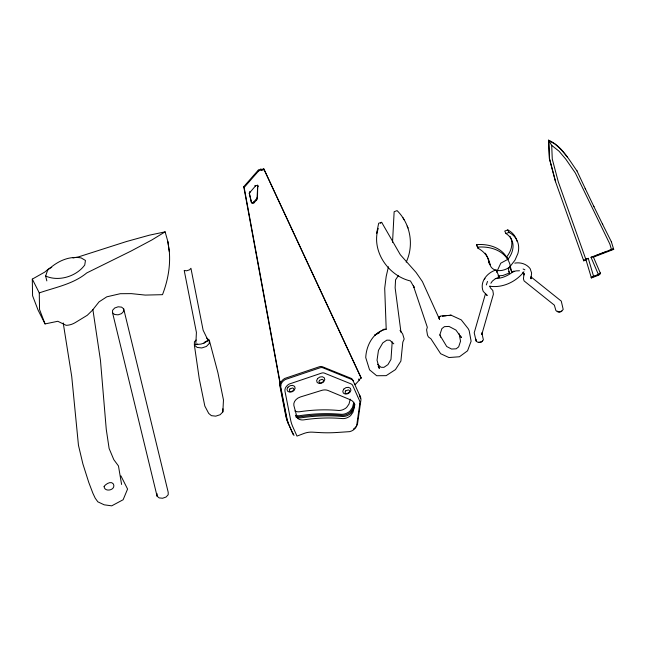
<?xml version="1.0" encoding="UTF-8"?>
<svg xmlns="http://www.w3.org/2000/svg" width="646" height="646" viewBox="0 0 646 646"><rect width="100%" height="100%" fill="white"/><g stroke="black" fill="none" stroke-linecap="round" stroke-linejoin="round"><path stroke-width="0.97" d="M112.549 312.769L112.574 310.282L114.705 307.997L118.145 306.793L121.577 307.125L123.685 308.861L168.202 492.268L168.186 494.755L166.046 497.04L162.606 498.244L159.182 497.921L157.075 496.176L112.549 312.769L114.657 314.505L118.089 314.836L121.529 313.625L123.661 311.348L123.685 308.861M157.075 496.176L157.091 493.689M206.478 337.85L209.288 340.2L217.904 372.661L223.468 399.931L222.854 411.906L220.133 414.724L215.756 416.153L211.395 415.661L208.723 413.432L204.822 406.043L199.259 378.774L194.381 345.085L194.414 341.807L196.134 340.03M209.288 340.2L209.256 343.486L206.389 346.45L201.786 347.96L197.191 347.435L194.381 345.085M222.854 411.906L222.886 408.789M531.004 276.892L531.044 278.717L531.004 276.892L561.277 301.125L563.191 309.426L561.398 311.493L559.864 312.083L558.322 311.945L557.369 311.138M195.803 344.593L196.408 332.391L184.215 270.448L186.557 270.803L189.536 269.842L190.933 268.276L203.127 330.219L208.174 340.587L203.958 343.107L200.979 344.068L195.803 344.593L197.692 344.011M392.534 242.347L394.141 211.735L397.08 210.612C410.517 223.791 414.199 245.149 406.205 262.139M257.722 185.741L257.463 198.209A3.198 2.358 -26.3 0 1 256.664 199.921L253.991 202.82A1.445 1.066 -26.3 0 1 251.617 202.731L249.227 192.952L251.229 201.956A1.445 1.066 -26.3 0 0 253.603 202.045L256.284 199.138A3.198 2.358 -26.3 0 0 257.076 197.426L257.722 185.741A1.672 1.227 -26.3 0 0 257.463 185.039M392.211 341.855L390.983 359.37L387.955 364.61L383.926 367.34L380.93 367.267L377.619 364.255M487.504 281.438L486.325 284.934M530.988 278.507L531.61 273L530.132 268.607C526.498 263.915 520.523 262.09 514.781 263.124M583.879 260.16L583.726 260.822L586.092 259.918L586.261 259.256M388.44 266.774L386.195 276.391L384.701 288.245L386.203 329.218C373.34 331.745 366.266 345.327 365.741 357.593L369.544 369.819L376.675 375.73L386.155 375.657L395.449 369.617L400.891 361.09L402.813 342.146L404.162 339.021L402.668 333.95L400.019 330.348M350.229 399.171L348.985 404.097L346.724 407.303A6.654 4.902 -26.3 0 1 344.803 408.765L343.155 409.612A8.866 6.541 -26.3 0 1 338.504 410.46A147.458 108.722 -26.3 0 0 300.979 411.55L299.97 411.704A8.802 6.492 -26.3 0 1 295.602 411.332L294.875 411.009M353.838 402.232L352.498 407.505L350.084 410.929A7.114 5.249 -26.3 0 1 348.024 412.495L346.272 413.408A9.488 6.993 -26.3 0 1 341.29 414.312A157.786 116.328 -26.3 0 0 301.141 415.475L300.059 415.644A9.424 6.944 -26.3 0 1 295.384 415.249M354.371 403.314L353.039 408.587L350.625 412.019A7.114 5.249 -26.3 0 1 348.557 413.585L346.805 414.49A9.488 6.993 -26.3 0 1 341.823 415.394A157.786 116.328 -26.3 0 0 301.674 416.565L300.592 416.727A9.424 6.944 -26.3 0 1 295.925 416.331L295.529 416.153M354.904 404.396L352.999 412.229L350.746 415.435A6.654 4.902 -26.3 0 1 348.816 416.896L347.177 417.744A8.866 6.541 -26.3 0 1 342.525 418.592A147.458 108.722 -26.3 0 0 305.001 419.682L303.991 419.835A8.802 6.492 -26.3 0 1 299.623 419.464L298.888 419.141A8.802 6.492 -26.3 0 1 297.136 417.72L293.873 405.51A8.043 5.927 -26.3 0 1 300.39 396.975L321.555 390.434A9.278 6.84 -26.3 0 1 325.003 389.918L325.552 389.942A9.278 6.84 -26.3 0 1 328.103 390.523L350.374 399.777A10.804 7.97 -26.3 0 1 354.25 407.303M591.575 277.279L591.413 277.941L598.777 275.123L600.546 273.629L593.222 256.624L591.017 257.294L598.382 274.469L591.171 277.457L591.413 277.941L585.857 259.434L588.272 258.343L593.593 276.367M485.534 293.526L474.212 332.795L476.094 340.975L477.491 342.154L479.752 342.356L482.005 341.492L483.394 339.901L481.835 332.851L481.811 334.442L493.407 294.213L492.801 290.45L490.354 287.817L489.951 286.162M519.505 270.771L515.976 270.9L511.842 272.273L510.13 265.772M353.911 408.627L351.158 413.101A7.114 5.249 -26.3 0 1 349.098 414.667L347.338 415.572A9.488 6.993 -26.3 0 1 342.364 416.484A157.786 116.328 -26.3 0 0 302.207 417.647L301.125 417.809A9.424 6.944 -26.3 0 1 296.457 417.413L296.062 417.243M378.225 228.409C371.087 250.858 388.165 275.737 410.452 280.978L414.256 287.551L413.311 285.637L427.321 327.272L426.594 329.783L427.482 335.064L428.427 336.978L430.914 338.787L440.653 353.725L448.938 357.537L459.451 356.762L467.567 350.786L471.12 341.209L469.149 330.59L468.205 328.677L461.252 319.875L451.166 315.232L440.653 316.007L438.626 317.501L439.571 319.415L422.403 281.583L416.064 272.426L400.31 254.71L381.665 222.321L378.669 223.241L376.65 233.19L377.49 231.373M45.648 276.028L47.57 270.343C56.468 261.767 68.524 255.638 81.146 257.916L85.466 260.451L84.739 265.022C76.365 276.496 58.608 281.914 45.648 276.028L46.827 280.889M496.596 272.208L500.795 263.18L508.014 259.24A27.1 19.396 -26 0 0 505.955 233.553L504.744 231.074L507.78 229.911A31.88 22.828 -26 0 1 516.978 241.216M484.338 279.581L484.976 278.329M398.332 275.689L395.57 279.799L395.134 287.825L400.972 332.27M490.879 283.279L492.317 281.155L495.207 278.83L499.237 277.086L496.193 269.955C487.31 272.386 479.203 282.1 483.273 291.459L487.221 295.456L485.784 294.164M249.614 193.735A2.253 1.663 -26.3 0 1 250.091 192.217L255.307 186.193A1.672 1.227 -26.3 0 1 257.1 185.467A1.672 1.227 -26.3 0 1 258.109 186.524M482.546 340.886L481.601 341.976L478.524 342.428M279.968 383.159L243.76 186.694L258.279 170.132L260.968 169.107L261.606 170.423L264.157 169.607L361.211 378.08L359.071 379.767L359.265 380.179L355.195 384.62L354.815 383.837M280.332 385.137L280.719 385.92L244.148 187.469L258.666 170.907L261.355 169.882L261.606 170.423M203.958 343.107L205.355 341.548M523.93 271.748C515.96 281.866 502.523 288.237 489.611 286.194M599.989 273.371L600.546 273.629L600.304 273.153L598.535 274.647L592.091 277.11M513.998 270.965C508.79 275.366 502.249 278.458 495.353 278.628M380.421 223.193L381.665 222.321M598.382 274.469L600.304 273.153M165.126 231.849L151.818 239.989L131.186 250.987L86.726 272.951C73.159 284.175 55.427 287.292 39.269 292.904L39.551 309.547L45.058 323.921L57.809 321.28L66.11 325.318A13.905 9.908 -26.8 0 0 75.412 322.515L87.291 315.264L92.313 310.371L99.048 301.868L106.784 296.821L120.269 293.704L131.364 293.631L145.221 295.085L162.493 294.673A145.713 103.804 -26.8 0 0 169.325 251.674L167.855 241.547L165.126 231.849L149.387 235.184L126.414 241.547L78.594 256.858L72.982 257.996M438.626 317.501L440.467 316.387M45.058 323.921L38.09 310.128L32.583 295.755L32.3 279.112L44.736 272.103L49.015 268.558L51.745 267.379M379.541 332.674L374.535 335.266L383.837 329.234L386.203 329.218M588.272 258.343L583.491 260.338L583.726 260.822L555.382 181.284L549.31 158.327L548.543 140.158C561.818 146.044 568.965 159.675 576.999 170.956M505.955 233.553L508.991 232.399A31.88 22.828 -26 0 1 517.85 253.636L514.983 260.152L508.297 268.841L509.492 272.975L502.935 275.479L497.977 275.899M591.017 257.294L611.463 249.485L613.466 248.896L613.7 249.372L593.456 257.1L592.85 256.737M595.055 255.921L606.101 251.706M608.863 250.648L613.466 248.896M561.802 311.017L559.549 311.873L557.296 311.679L555.891 310.5L554.349 305.154L524.076 280.913L523.446 278.749L524.051 273.323L524.035 274.954L522.889 272.241M293.607 434.128L292.953 433.967L288.035 422.96A63.3 46.673 -26.3 0 1 285.702 415.523L279.702 384.943A8.14 6 -26.3 0 1 280.138 381.641M294.148 435.21L293.494 435.049L289.101 425.133A63.3 46.673 -26.3 0 1 286.767 417.687L280.776 387.115A8.14 6 -26.3 0 1 285.274 379.525L319.915 367.832A4.215 3.101 -26.3 0 1 322.968 367.824L351.456 379.355A5.394 3.981 -26.3 0 1 353.257 381.019M206.292 341.225L208.174 340.587M264.157 169.607L263.77 168.832L261.218 169.648L260.968 169.107M449.236 315.579L451.166 315.232L448.243 315.547M292.872 433.095L292.444 432.925M442.413 316.177L446.305 315.757M523.123 269.002L524.867 269.85M549.068 141.03L548.543 140.158L551.7 145.382L559.056 151.212L565.759 159.11L575.376 173.039L609.872 244.091L611.463 249.485M613.127 248.993L613.7 249.372L611.342 241.701M393.794 343.834L389.821 340.224L386.825 340.143L382.795 342.881L378.459 350.366L377.03 360.226L379.323 368.446L378.136 366.048M567.277 156.889L560.47 148.863L554.752 143.848L548.777 140.634L549.544 158.803L555.625 181.76M511.842 272.273L509.718 267.089M439.7 334.854L446.725 346.514L451.546 349.05L456.157 348.816L458.676 346.845L460.525 341.225L459.144 333.699M498.72 276.141L499.237 277.086M32.3 279.112L39.269 292.904M120.923 475.868L127.577 489.046L123.128 499.746L111.71 505.842L104.192 504.817L97.845 501.829L95.196 498.147L92.903 493.278L88.785 482.473L82.89 463.933L78.457 445.272L71.73 376.513L63.211 322.935M602.46 224.009L611.576 242.177M593.222 256.624L593.456 257.1M407.166 226.084L408.111 228.006M403.056 217.815L404 219.729M460.55 335.952L461.341 337.551L455.906 330.049L449.01 326.424L444.4 326.658L441.88 328.628L440.031 334.248L440.564 337.147M361.211 378.08L263.77 168.832M258.279 170.132L258.666 170.907M358.683 378.992L359.265 380.179M254.92 185.41L255.307 186.193M257.076 197.426L257.463 198.209M256.284 199.138L256.664 199.921M249.703 191.434L250.091 192.217M253.603 202.045L253.991 202.82M243.76 186.694L244.148 187.469M251.229 201.956L251.617 202.731M593.731 206.244L602.694 224.485M507.78 229.911L508.991 232.399M508.014 259.24L506.803 256.761A27.1 19.396 -26 0 0 509.928 236.307M508.693 271.32L509.492 272.975M485.259 253.2A41.57 29.756 -26 0 1 488.731 261.759L489.943 264.238A13.348 9.561 -26 0 0 497.791 270.569A13.348 9.561 -26 0 0 510.461 266.435A41.974 30.047 -26 0 0 477.66 247.127L476.449 244.64A41.974 30.047 -26 0 1 507.126 258.069M489.943 264.238A41.57 29.756 -26 0 0 477.975 248.217L476.449 244.64M585.171 188.398L593.973 206.72M576.757 170.471L585.405 188.874M359.879 395.869L359.992 396.127A10.643 7.849 -26.3 0 1 360.403 398.372M359.346 394.787L359.459 395.045A10.643 7.849 -26.3 0 1 359.862 396.991M585.825 259.28L558.297 181.865L552.273 159.094L551.7 145.382M477.66 247.127L477.975 248.217M121.593 484.46L118.468 465.952L113.793 459.629L109.117 448.477L106.259 429.332L100.453 360.282L92.887 309.604M167.855 241.547L169.325 251.674M476.086 339.263L476.094 340.975M490.08 264.82A13.348 9.561 -26 0 1 488.731 261.759M288.568 424.042A63.3 46.673 -26.3 0 1 286.235 416.605L280.243 386.025A8.14 6 -26.3 0 1 284.741 378.443L319.382 366.742A4.215 3.101 -26.3 0 1 322.427 366.742L350.923 378.265A5.394 3.981 -26.3 0 1 352.724 379.929L360.525 397.209A10.643 7.849 -26.3 0 1 360.88 400.35L357.609 423.292A8.261 6.089 -26.3 0 1 353.532 428.96M104.111 486.381C104.168 492.615 116.159 490.371 113.47 484.064C111.217 480.511 105.847 483.951 104.111 486.381M359.83 403.516L356.778 424.955A7.72 5.693 -26.3 0 1 349.591 431.649L337.075 432.481A128.53 94.76 -26.3 0 1 318.922 432.529L312.276 432.142A17.103 12.613 -26.3 0 0 303.232 433.741L296.99 436.09L292.751 426.675A59.157 43.621 -26.3 0 1 290.571 419.722L284.967 391.145A7.607 5.612 -26.3 0 1 289.174 384.055L321.546 373.122A3.933 2.899 -26.3 0 1 324.397 373.122L351.02 383.894A5.039 3.714 -26.3 0 1 352.708 385.444L359.499 400.585A9.948 7.332 -26.3 0 1 359.83 403.516M287.979 387.18L286.977 389.263L287.535 391.153L289.44 392.13L291.96 391.815L294.14 390.329L295.141 388.246L294.584 386.356L292.678 385.387L290.159 385.702L287.979 387.18M289.868 388.957L289.303 390.127L289.618 391.185L290.684 391.734L293.324 390.725L293.89 389.554L293.575 388.496L292.509 387.947L289.868 388.957M317.63 378.532L316.629 380.615L317.186 382.505L319.092 383.482L321.611 383.167L323.791 381.681L324.793 379.598L324.227 377.708L322.33 376.739L319.802 377.046L317.63 378.532M319.512 380.308L318.954 381.479L319.261 382.537L320.335 383.086L322.976 382.077L323.533 380.906L323.226 379.84L322.152 379.299L319.512 380.308M343.777 389.118L342.776 391.201L343.333 393.091L345.23 394.068L347.758 393.753L349.93 392.267L350.931 390.184L350.374 388.294L348.477 387.325L345.949 387.64L343.777 389.118M345.658 390.895L345.093 392.065L345.408 393.123L346.482 393.672L349.123 392.663L349.68 391.492L349.365 390.434L348.299 389.885L345.658 390.895"/></g></svg>
